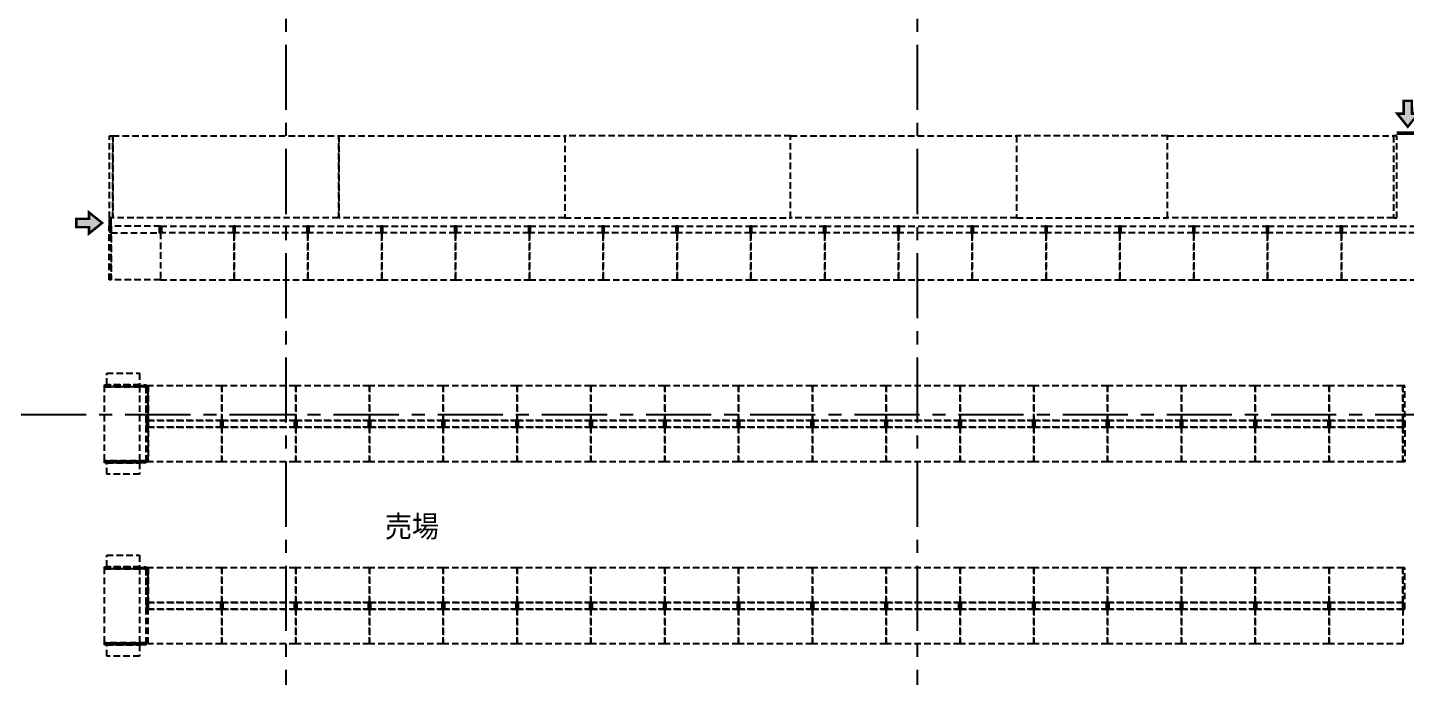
# Model space of a CAD drawing. Extents: x -119186 to 98821, y 1814 to 147180.
# Drawn here: x 37861 to 54649, y 33507 to 41404 of the extents above; entities that cross this region are included whole.
import ezdxf
from ezdxf.enums import TextEntityAlignment as Align

# ---------------------------------------------------------------- set-up
doc = ezdxf.new("R2010")
doc.units = 0
doc.header["$LTSCALE"] = 12.7
doc.header["$MEASUREMENT"] = 0
doc.linetypes.add('CENTER', pattern=[2, 1.25, -0.25, 0.25, -0.25])
doc.linetypes.add('HIDDEN2', pattern=[0.1875, 0.125, -0.0625])
for name, color, linetype in [('80_SHELL_TEXT', 7, 'CONTINUOUS'), ('A_内装凡例', 7, 'CONTINUOUS'), ('A_建築（什器）', 8, 'CONTINUOUS'), ('A_通り芯', 8, 'CENTER')]:
    doc.layers.add(name, color=color, linetype=linetype)
doc.styles.get("Standard").update_dxf_attribs({"font": 'txt', "bigfont": 'BIGFONT.SHX'})

msp = doc.modelspace()

# ---------------------------------------------------------------- hatches: boundary and pattern name
at = {"layer": 'A_内装凡例', "true_color": 0xffbf00}
h = msp.add_hatch(color=40, dxfattribs=at)
h.dxf.hatch_style = 1
h.paths.add_polyline_path([(54818.01, 40354.73), (54741.2, 40354.73), (54739.96, 40509.75), (54689.67, 40509.75), (54689.67, 40194.49)])
h.paths.add_polyline_path([(54689.67, 40509.75), (54639.39, 40509.75), (54639.39, 40354.73), (54561.34, 40354.73), (54689.67, 40194.49)])
h = msp.add_hatch(color=40, dxfattribs=at)
h.dxf.hatch_style = 1
h.paths.add_polyline_path([(38610.47, 38894), (38610.47, 38970.81), (38455.45, 38972.05), (38455.45, 39022.34), (38770.71, 39022.34)])
h.paths.add_polyline_path([(38455.45, 39022.34), (38455.45, 39072.62), (38610.47, 39072.62), (38610.47, 39150.67), (38770.71, 39022.34)])

# ---------------------------------------------------------------- linework, layer by layer
at = {"layer": 'A_内装凡例', "color": 40, "true_color": 0xffbf00, "const_width": 29.26}
for points in [[(54639.39, 40509.75), (54739.96, 40509.75), (54741.2, 40354.73), (54818.01, 40354.73), (54689.67, 40194.49), (54561.34, 40354.73), (54639.39, 40354.73)], [(38455.45, 39072.62), (38455.45, 38972.05), (38610.47, 38970.81), (38610.47, 38894), (38770.71, 39022.34), (38610.47, 39150.67), (38610.47, 39072.62)]]:
    msp.add_lwpolyline(points, close=True, dxfattribs=at)
at = {"layer": 'A_内装凡例', "color": 40, "true_color": 0xffbf00, "const_width": 45.71}
for points in [[(54807.91, 40116.03), (54552.27, 40116.03)], [(38869.36, 38982.93), (38869.36, 39078.57)]]:
    msp.add_lwpolyline(points, dxfattribs=at)
at = {"layer": 'A_建築（什器）', "color": 8, "linetype": 'HIDDEN2', "ltscale": 50}
for points in [[(38860.08, 40082.74), (38900.08, 40082.74), (38900.08, 39082.74), (38860.08, 39082.74)], [(38900.08, 40082.74), (41655.08, 40082.74), (41655.08, 39082.74), (38900.08, 39082.74)], [(41655.08, 40082.74), (44410.08, 40082.74), (44410.08, 39082.74), (41655.08, 39082.74)], [(44410.08, 39082.74), (47165.08, 39082.74), (47165.08, 40082.74), (44410.08, 40082.74)], [(47165.08, 40082.74), (49920.08, 40082.74), (49920.08, 39082.74), (47165.08, 39082.74)], [(49920.08, 39082.74), (51760.08, 39082.74), (51760.08, 40082.74), (49920.08, 40082.74)], [(51760.08, 40082.74), (54515.08, 40082.74), (54515.08, 39082.74), (51760.08, 39082.74)], [(54515.08, 39082.74), (54555.08, 39082.74), (54555.08, 40082.74), (54515.08, 40082.74)], [(38880.08, 38328.74), (38855.08, 38328.74), (38855.08, 38982.74), (38880.08, 38982.74)], [(38880.08, 38902.74), (38867.08, 38902.74), (38867.08, 38982.74), (38880.08, 38982.74)], [(39480.08, 38982.74), (38880.08, 38982.74), (38880.08, 38902.74), (39480.08, 38902.74)], [(39467.08, 38902.74), (39480.08, 38902.74), (39480.08, 38982.74), (39467.08, 38982.74)], [(39493.08, 38902.74), (39480.08, 38902.74), (39480.08, 38982.74), (39493.08, 38982.74)], [(39480.08, 38982.74), (40380.08, 38982.74), (40380.08, 38902.74), (39480.08, 38902.74)], [(40367.08, 38902.74), (40380.08, 38902.74), (40380.08, 38982.74), (40367.08, 38982.74)], [(40380.08, 38902.74), (40393.08, 38902.74), (40393.08, 38982.74), (40380.08, 38982.74)], [(40380.08, 38982.74), (41280.08, 38982.74), (41280.08, 38902.74), (40380.08, 38902.74)], [(41267.08, 38902.74), (41280.08, 38902.74), (41280.08, 38982.74), (41267.08, 38982.74)], [(41280.08, 38902.74), (41293.08, 38902.74), (41293.08, 38982.74), (41280.08, 38982.74)], [(41280.08, 38982.74), (42180.08, 38982.74), (42180.08, 38902.74), (41280.08, 38902.74)], [(42167.08, 38902.74), (42180.08, 38902.74), (42180.08, 38982.74), (42167.08, 38982.74)], [(42180.08, 38902.74), (42193.08, 38902.74), (42193.08, 38982.74), (42180.08, 38982.74)], [(42180.08, 38982.74), (43080.08, 38982.74), (43080.08, 38902.74), (42180.08, 38902.74)], [(43067.08, 38902.74), (43080.08, 38902.74), (43080.08, 38982.74), (43067.08, 38982.74)], [(43080.08, 38902.74), (43093.08, 38902.74), (43093.08, 38982.74), (43080.08, 38982.74)], [(43080.08, 38982.74), (43980.08, 38982.74), (43980.08, 38902.74), (43080.08, 38902.74)], [(43967.08, 38902.74), (43980.08, 38902.74), (43980.08, 38982.74), (43967.08, 38982.74)], [(43980.08, 38902.74), (43993.08, 38902.74), (43993.08, 38982.74), (43980.08, 38982.74)], [(43980.08, 38982.74), (44880.08, 38982.74), (44880.08, 38902.74), (43980.08, 38902.74)], [(44867.08, 38902.74), (44880.08, 38902.74), (44880.08, 38982.74), (44867.08, 38982.74)], [(44880.08, 38902.74), (44893.08, 38902.74), (44893.08, 38982.74), (44880.08, 38982.74)], [(44880.08, 38982.74), (45780.08, 38982.74), (45780.08, 38902.74), (44880.08, 38902.74)], [(45767.08, 38902.74), (45780.08, 38902.74), (45780.08, 38982.74), (45767.08, 38982.74)], [(45780.08, 38902.74), (45793.08, 38902.74), (45793.08, 38982.74), (45780.08, 38982.74)], [(45780.08, 38982.74), (46680.08, 38982.74), (46680.08, 38902.74), (45780.08, 38902.74)], [(46667.08, 38902.74), (46680.08, 38902.74), (46680.08, 38982.74), (46667.08, 38982.74)], [(46680.08, 38902.74), (46693.08, 38902.74), (46693.08, 38982.74), (46680.08, 38982.74)], [(46680.08, 38982.74), (47580.08, 38982.74), (47580.08, 38902.74), (46680.08, 38902.74)], [(47567.08, 38902.74), (47580.08, 38902.74), (47580.08, 38982.74), (47567.08, 38982.74)], [(47580.08, 38902.74), (47593.08, 38902.74), (47593.08, 38982.74), (47580.08, 38982.74)], [(47580.08, 38982.74), (48480.08, 38982.74), (48480.08, 38902.74), (47580.08, 38902.74)], [(48467.08, 38902.74), (48480.08, 38902.74), (48480.08, 38982.74), (48467.08, 38982.74)], [(48480.08, 38902.74), (48493.08, 38902.74), (48493.08, 38982.74), (48480.08, 38982.74)], [(48480.08, 38982.74), (49380.08, 38982.74), (49380.08, 38902.74), (48480.08, 38902.74)], [(49367.08, 38902.74), (49380.08, 38902.74), (49380.08, 38982.74), (49367.08, 38982.74)], [(49380.08, 38902.74), (49393.08, 38902.74), (49393.08, 38982.74), (49380.08, 38982.74)], [(49380.08, 38982.74), (50280.08, 38982.74), (50280.08, 38902.74), (49380.08, 38902.74)], [(50267.08, 38902.74), (50280.08, 38902.74), (50280.08, 38982.74), (50267.08, 38982.74)], [(50280.08, 38902.74), (50293.08, 38902.74), (50293.08, 38982.74), (50280.08, 38982.74)], [(50280.08, 38982.74), (51180.08, 38982.74), (51180.08, 38902.74), (50280.08, 38902.74)], [(51167.08, 38902.74), (51180.08, 38902.74), (51180.08, 38982.74), (51167.08, 38982.74)], [(51180.08, 38902.74), (51193.08, 38902.74), (51193.08, 38982.74), (51180.08, 38982.74)], [(51180.08, 38982.74), (52080.08, 38982.74), (52080.08, 38902.74), (51180.08, 38902.74)], [(52067.08, 38902.74), (52080.08, 38902.74), (52080.08, 38982.74), (52067.08, 38982.74)], [(52080.08, 38902.74), (52093.08, 38902.74), (52093.08, 38982.74), (52080.08, 38982.74)], [(52080.08, 38982.74), (52980.08, 38982.74), (52980.08, 38902.74), (52080.08, 38902.74)], [(52967.08, 38902.74), (52980.08, 38902.74), (52980.08, 38982.74), (52967.08, 38982.74)], [(52980.08, 38902.74), (52993.08, 38902.74), (52993.08, 38982.74), (52980.08, 38982.74)], [(52980.08, 38982.74), (53880.08, 38982.74), (53880.08, 38902.74), (52980.08, 38902.74)], [(53867.08, 38902.74), (53880.08, 38902.74), (53880.08, 38982.74), (53867.08, 38982.74)], [(53880.08, 38902.74), (53893.08, 38902.74), (53893.08, 38982.74), (53880.08, 38982.74)], [(53880.08, 38982.74), (54780.08, 38982.74), (54780.08, 38902.74), (53880.08, 38902.74)], [(39480.08, 38328.74), (38880.08, 38328.74), (38880.08, 38902.74), (39480.08, 38902.74)], [(39480.08, 38328.74), (40380.08, 38328.74), (40380.08, 38902.74), (39480.08, 38902.74)], [(40380.08, 38328.74), (41280.08, 38328.74), (41280.08, 38902.74), (40380.08, 38902.74)], [(41280.08, 38328.74), (42180.08, 38328.74), (42180.08, 38902.74), (41280.08, 38902.74)], [(42180.08, 38328.74), (43080.08, 38328.74), (43080.08, 38902.74), (42180.08, 38902.74)], [(43080.08, 38328.74), (43980.08, 38328.74), (43980.08, 38902.74), (43080.08, 38902.74)], [(43980.08, 38328.74), (44880.08, 38328.74), (44880.08, 38902.74), (43980.08, 38902.74)], [(44880.08, 38328.74), (45780.08, 38328.74), (45780.08, 38902.74), (44880.08, 38902.74)], [(45780.08, 38328.74), (46680.08, 38328.74), (46680.08, 38902.74), (45780.08, 38902.74)], [(46680.08, 38328.74), (47580.08, 38328.74), (47580.08, 38902.74), (46680.08, 38902.74)], [(47580.08, 38328.74), (48480.08, 38328.74), (48480.08, 38902.74), (47580.08, 38902.74)], [(48480.08, 38328.74), (49380.08, 38328.74), (49380.08, 38902.74), (48480.08, 38902.74)], [(49380.08, 38328.74), (50280.08, 38328.74), (50280.08, 38902.74), (49380.08, 38902.74)], [(50280.08, 38328.74), (51180.08, 38328.74), (51180.08, 38902.74), (50280.08, 38902.74)], [(51180.08, 38328.74), (52080.08, 38328.74), (52080.08, 38902.74), (51180.08, 38902.74)], [(52080.08, 38328.74), (52980.08, 38328.74), (52980.08, 38902.74), (52080.08, 38902.74)], [(52980.08, 38328.74), (53880.08, 38328.74), (53880.08, 38902.74), (52980.08, 38902.74)], [(53880.08, 38328.74), (54780.08, 38328.74), (54780.08, 38902.74), (53880.08, 38902.74)], [(38826.61, 37189.31), (39226.61, 37189.31), (39226.61, 37049.31), (38826.61, 37049.31)], [(38801.08, 37049.31), (39305.08, 37049.31), (39305.08, 37024.31), (38801.08, 37024.31)], [(38801.08, 37024.31), (39305.08, 37024.31), (39305.08, 36124.31), (38801.08, 36124.31)], [(39305.08, 37036.81), (39225.08, 37036.81), (39225.08, 36111.31), (39305.08, 36111.31)], [(39330.08, 37038.31), (39305.08, 37038.31), (39305.08, 36534.31), (39330.08, 36534.31)], [(40230.08, 37038.31), (39330.08, 37038.31), (39330.08, 36614.31), (40230.08, 36614.31)], [(41130.08, 37038.31), (40230.08, 37038.31), (40230.08, 36614.31), (41130.08, 36614.31)], [(42030.08, 37038.31), (41130.08, 37038.31), (41130.08, 36614.31), (42030.08, 36614.31)], [(42930.08, 37038.31), (42030.08, 37038.31), (42030.08, 36614.31), (42930.08, 36614.31)], [(43830.08, 37038.31), (42930.08, 37038.31), (42930.08, 36614.31), (43830.08, 36614.31)], [(44730.08, 37038.31), (43830.08, 37038.31), (43830.08, 36614.31), (44730.08, 36614.31)], [(45630.08, 37038.31), (44730.08, 37038.31), (44730.08, 36614.31), (45630.08, 36614.31)], [(46530.08, 37038.31), (45630.08, 37038.31), (45630.08, 36614.31), (46530.08, 36614.31)], [(47430.08, 37038.31), (46530.08, 37038.31), (46530.08, 36614.31), (47430.08, 36614.31)], [(48330.08, 37038.31), (47430.08, 37038.31), (47430.08, 36614.31), (48330.08, 36614.31)], [(49230.08, 37038.31), (48330.08, 37038.31), (48330.08, 36614.31), (49230.08, 36614.31)], [(50130.08, 37038.31), (49230.08, 37038.31), (49230.08, 36614.31), (50130.08, 36614.31)], [(51030.08, 37038.31), (50130.08, 37038.31), (50130.08, 36614.31), (51030.08, 36614.31)], [(51930.08, 37038.31), (51030.08, 37038.31), (51030.08, 36614.31), (51930.08, 36614.31)], [(52830.08, 37038.31), (51930.08, 37038.31), (51930.08, 36614.31), (52830.08, 36614.31)], [(53730.08, 37038.31), (52830.08, 37038.31), (52830.08, 36614.31), (53730.08, 36614.31)], [(54630.08, 37038.31), (53730.08, 37038.31), (53730.08, 36614.31), (54630.08, 36614.31)], [(54655.08, 37038.31), (54630.08, 37038.31), (54630.08, 36534.31), (54655.08, 36534.31)], [(39330.08, 36110.31), (39305.08, 36110.31), (39305.08, 36614.31), (39330.08, 36614.31)], [(39330.08, 36534.31), (39317.08, 36534.31), (39317.08, 36614.31), (39330.08, 36614.31)], [(39330.08, 36614.31), (39317.08, 36614.31), (39317.08, 36534.31), (39330.08, 36534.31)], [(40230.08, 36614.31), (39330.08, 36614.31), (39330.08, 36534.31), (40230.08, 36534.31)], [(40230.08, 36534.31), (39330.08, 36534.31), (39330.08, 36614.31), (40230.08, 36614.31)], [(40230.08, 36534.31), (40217.08, 36534.31), (40217.08, 36614.31), (40230.08, 36614.31)], [(40230.08, 36614.31), (40217.08, 36614.31), (40217.08, 36534.31), (40230.08, 36534.31)], [(40230.08, 36534.31), (40243.08, 36534.31), (40243.08, 36614.31), (40230.08, 36614.31)], [(40230.08, 36614.31), (40243.08, 36614.31), (40243.08, 36534.31), (40230.08, 36534.31)], [(41130.08, 36614.31), (40230.08, 36614.31), (40230.08, 36534.31), (41130.08, 36534.31)], [(41130.08, 36534.31), (40230.08, 36534.31), (40230.08, 36614.31), (41130.08, 36614.31)], [(41130.08, 36534.31), (41117.08, 36534.31), (41117.08, 36614.31), (41130.08, 36614.31)], [(41130.08, 36614.31), (41117.08, 36614.31), (41117.08, 36534.31), (41130.08, 36534.31)], [(42030.08, 36614.31), (41130.08, 36614.31), (41130.08, 36534.31), (42030.08, 36534.31)], [(41143.08, 36534.31), (41130.08, 36534.31), (41130.08, 36614.31), (41143.08, 36614.31)], [(42030.08, 36534.31), (41130.08, 36534.31), (41130.08, 36614.31), (42030.08, 36614.31)], [(41143.08, 36614.31), (41130.08, 36614.31), (41130.08, 36534.31), (41143.08, 36534.31)], [(42030.08, 36534.31), (42017.08, 36534.31), (42017.08, 36614.31), (42030.08, 36614.31)], [(42030.08, 36614.31), (42017.08, 36614.31), (42017.08, 36534.31), (42030.08, 36534.31)], [(42930.08, 36614.31), (42030.08, 36614.31), (42030.08, 36534.31), (42930.08, 36534.31)], [(42043.08, 36534.31), (42030.08, 36534.31), (42030.08, 36614.31), (42043.08, 36614.31)], [(42930.08, 36534.31), (42030.08, 36534.31), (42030.08, 36614.31), (42930.08, 36614.31)], [(42043.08, 36614.31), (42030.08, 36614.31), (42030.08, 36534.31), (42043.08, 36534.31)], [(42930.08, 36534.31), (42917.08, 36534.31), (42917.08, 36614.31), (42930.08, 36614.31)], [(42930.08, 36614.31), (42917.08, 36614.31), (42917.08, 36534.31), (42930.08, 36534.31)], [(42943.08, 36534.31), (42930.08, 36534.31), (42930.08, 36614.31), (42943.08, 36614.31)], [(42943.08, 36614.31), (42930.08, 36614.31), (42930.08, 36534.31), (42943.08, 36534.31)], [(43830.08, 36614.31), (42930.08, 36614.31), (42930.08, 36534.31), (43830.08, 36534.31)], [(43830.08, 36534.31), (42930.08, 36534.31), (42930.08, 36614.31), (43830.08, 36614.31)], [(43830.08, 36534.31), (43817.08, 36534.31), (43817.08, 36614.31), (43830.08, 36614.31)], [(43830.08, 36614.31), (43817.08, 36614.31), (43817.08, 36534.31), (43830.08, 36534.31)], [(44730.08, 36614.31), (43830.08, 36614.31), (43830.08, 36534.31), (44730.08, 36534.31)], [(43843.08, 36534.31), (43830.08, 36534.31), (43830.08, 36614.31), (43843.08, 36614.31)], [(44730.08, 36534.31), (43830.08, 36534.31), (43830.08, 36614.31), (44730.08, 36614.31)], [(43843.08, 36614.31), (43830.08, 36614.31), (43830.08, 36534.31), (43843.08, 36534.31)], [(44730.08, 36534.31), (44717.08, 36534.31), (44717.08, 36614.31), (44730.08, 36614.31)], [(44730.08, 36614.31), (44717.08, 36614.31), (44717.08, 36534.31), (44730.08, 36534.31)], [(45630.08, 36614.31), (44730.08, 36614.31), (44730.08, 36534.31), (45630.08, 36534.31)], [(44743.08, 36534.31), (44730.08, 36534.31), (44730.08, 36614.31), (44743.08, 36614.31)], [(45630.08, 36534.31), (44730.08, 36534.31), (44730.08, 36614.31), (45630.08, 36614.31)], [(44743.08, 36614.31), (44730.08, 36614.31), (44730.08, 36534.31), (44743.08, 36534.31)], [(45630.08, 36534.31), (45617.08, 36534.31), (45617.08, 36614.31), (45630.08, 36614.31)], [(45630.08, 36614.31), (45617.08, 36614.31), (45617.08, 36534.31), (45630.08, 36534.31)], [(45643.08, 36534.31), (45630.08, 36534.31), (45630.08, 36614.31), (45643.08, 36614.31)], [(45643.08, 36614.31), (45630.08, 36614.31), (45630.08, 36534.31), (45643.08, 36534.31)], [(46530.08, 36614.31), (45630.08, 36614.31), (45630.08, 36534.31), (46530.08, 36534.31)], [(46530.08, 36534.31), (45630.08, 36534.31), (45630.08, 36614.31), (46530.08, 36614.31)], [(46530.08, 36534.31), (46517.08, 36534.31), (46517.08, 36614.31), (46530.08, 36614.31)], [(46530.08, 36614.31), (46517.08, 36614.31), (46517.08, 36534.31), (46530.08, 36534.31)], [(47430.08, 36614.31), (46530.08, 36614.31), (46530.08, 36534.31), (47430.08, 36534.31)], [(46543.08, 36534.31), (46530.08, 36534.31), (46530.08, 36614.31), (46543.08, 36614.31)], [(47430.08, 36534.31), (46530.08, 36534.31), (46530.08, 36614.31), (47430.08, 36614.31)], [(46543.08, 36614.31), (46530.08, 36614.31), (46530.08, 36534.31), (46543.08, 36534.31)], [(47430.08, 36534.31), (47417.08, 36534.31), (47417.08, 36614.31), (47430.08, 36614.31)], [(47430.08, 36614.31), (47417.08, 36614.31), (47417.08, 36534.31), (47430.08, 36534.31)], [(48330.08, 36614.31), (47430.08, 36614.31), (47430.08, 36534.31), (48330.08, 36534.31)], [(47443.08, 36534.31), (47430.08, 36534.31), (47430.08, 36614.31), (47443.08, 36614.31)], [(48330.08, 36534.31), (47430.08, 36534.31), (47430.08, 36614.31), (48330.08, 36614.31)], [(47443.08, 36614.31), (47430.08, 36614.31), (47430.08, 36534.31), (47443.08, 36534.31)], [(48330.08, 36534.31), (48317.08, 36534.31), (48317.08, 36614.31), (48330.08, 36614.31)], [(48330.08, 36614.31), (48317.08, 36614.31), (48317.08, 36534.31), (48330.08, 36534.31)], [(48343.08, 36534.31), (48330.08, 36534.31), (48330.08, 36614.31), (48343.08, 36614.31)], [(48343.08, 36614.31), (48330.08, 36614.31), (48330.08, 36534.31), (48343.08, 36534.31)], [(49230.08, 36614.31), (48330.08, 36614.31), (48330.08, 36534.31), (49230.08, 36534.31)], [(49230.08, 36534.31), (48330.08, 36534.31), (48330.08, 36614.31), (49230.08, 36614.31)], [(49230.08, 36534.31), (49217.08, 36534.31), (49217.08, 36614.31), (49230.08, 36614.31)], [(49230.08, 36614.31), (49217.08, 36614.31), (49217.08, 36534.31), (49230.08, 36534.31)], [(50130.08, 36614.31), (49230.08, 36614.31), (49230.08, 36534.31), (50130.08, 36534.31)], [(49243.08, 36534.31), (49230.08, 36534.31), (49230.08, 36614.31), (49243.08, 36614.31)], [(50130.08, 36534.31), (49230.08, 36534.31), (49230.08, 36614.31), (50130.08, 36614.31)], [(49243.08, 36614.31), (49230.08, 36614.31), (49230.08, 36534.31), (49243.08, 36534.31)], [(50130.08, 36534.31), (50117.08, 36534.31), (50117.08, 36614.31), (50130.08, 36614.31)], [(50130.08, 36614.31), (50117.08, 36614.31), (50117.08, 36534.31), (50130.08, 36534.31)], [(51030.08, 36614.31), (50130.08, 36614.31), (50130.08, 36534.31), (51030.08, 36534.31)], [(50143.08, 36534.31), (50130.08, 36534.31), (50130.08, 36614.31), (50143.08, 36614.31)], [(51030.08, 36534.31), (50130.08, 36534.31), (50130.08, 36614.31), (51030.08, 36614.31)], [(50143.08, 36614.31), (50130.08, 36614.31), (50130.08, 36534.31), (50143.08, 36534.31)], [(51030.08, 36534.31), (51017.08, 36534.31), (51017.08, 36614.31), (51030.08, 36614.31)], [(51030.08, 36614.31), (51017.08, 36614.31), (51017.08, 36534.31), (51030.08, 36534.31)], [(51043.08, 36534.31), (51030.08, 36534.31), (51030.08, 36614.31), (51043.08, 36614.31)], [(51043.08, 36614.31), (51030.08, 36614.31), (51030.08, 36534.31), (51043.08, 36534.31)], [(51930.08, 36614.31), (51030.08, 36614.31), (51030.08, 36534.31), (51930.08, 36534.31)], [(51930.08, 36534.31), (51030.08, 36534.31), (51030.08, 36614.31), (51930.08, 36614.31)], [(51930.08, 36534.31), (51917.08, 36534.31), (51917.08, 36614.31), (51930.08, 36614.31)], [(51930.08, 36614.31), (51917.08, 36614.31), (51917.08, 36534.31), (51930.08, 36534.31)], [(52830.08, 36614.31), (51930.08, 36614.31), (51930.08, 36534.31), (52830.08, 36534.31)], [(51943.08, 36534.31), (51930.08, 36534.31), (51930.08, 36614.31), (51943.08, 36614.31)], [(52830.08, 36534.31), (51930.08, 36534.31), (51930.08, 36614.31), (52830.08, 36614.31)], [(51943.08, 36614.31), (51930.08, 36614.31), (51930.08, 36534.31), (51943.08, 36534.31)], [(52830.08, 36534.31), (52817.08, 36534.31), (52817.08, 36614.31), (52830.08, 36614.31)], [(52830.08, 36614.31), (52817.08, 36614.31), (52817.08, 36534.31), (52830.08, 36534.31)], [(53730.08, 36614.31), (52830.08, 36614.31), (52830.08, 36534.31), (53730.08, 36534.31)], [(52843.08, 36534.31), (52830.08, 36534.31), (52830.08, 36614.31), (52843.08, 36614.31)], [(53730.08, 36534.31), (52830.08, 36534.31), (52830.08, 36614.31), (53730.08, 36614.31)], [(52843.08, 36614.31), (52830.08, 36614.31), (52830.08, 36534.31), (52843.08, 36534.31)], [(53730.08, 36534.31), (53717.08, 36534.31), (53717.08, 36614.31), (53730.08, 36614.31)], [(53730.08, 36614.31), (53717.08, 36614.31), (53717.08, 36534.31), (53730.08, 36534.31)], [(53743.08, 36534.31), (53730.08, 36534.31), (53730.08, 36614.31), (53743.08, 36614.31)], [(53743.08, 36614.31), (53730.08, 36614.31), (53730.08, 36534.31), (53743.08, 36534.31)], [(54630.08, 36614.31), (53730.08, 36614.31), (53730.08, 36534.31), (54630.08, 36534.31)], [(54630.08, 36534.31), (53730.08, 36534.31), (53730.08, 36614.31), (54630.08, 36614.31)], [(54643.08, 36534.31), (54630.08, 36534.31), (54630.08, 36614.31), (54643.08, 36614.31)], [(54643.08, 36614.31), (54630.08, 36614.31), (54630.08, 36534.31), (54643.08, 36534.31)], [(54655.08, 36110.31), (54630.08, 36110.31), (54630.08, 36614.31), (54655.08, 36614.31)], [(40230.08, 36110.31), (39330.08, 36110.31), (39330.08, 36534.31), (40230.08, 36534.31)], [(41130.08, 36110.31), (40230.08, 36110.31), (40230.08, 36534.31), (41130.08, 36534.31)], [(42030.08, 36110.31), (41130.08, 36110.31), (41130.08, 36534.31), (42030.08, 36534.31)], [(42930.08, 36110.31), (42030.08, 36110.31), (42030.08, 36534.31), (42930.08, 36534.31)], [(43830.08, 36110.31), (42930.08, 36110.31), (42930.08, 36534.31), (43830.08, 36534.31)], [(44730.08, 36110.31), (43830.08, 36110.31), (43830.08, 36534.31), (44730.08, 36534.31)], [(45630.08, 36110.31), (44730.08, 36110.31), (44730.08, 36534.31), (45630.08, 36534.31)], [(46530.08, 36110.31), (45630.08, 36110.31), (45630.08, 36534.31), (46530.08, 36534.31)], [(47430.08, 36110.31), (46530.08, 36110.31), (46530.08, 36534.31), (47430.08, 36534.31)], [(48330.08, 36110.31), (47430.08, 36110.31), (47430.08, 36534.31), (48330.08, 36534.31)], [(49230.08, 36110.31), (48330.08, 36110.31), (48330.08, 36534.31), (49230.08, 36534.31)], [(50130.08, 36110.31), (49230.08, 36110.31), (49230.08, 36534.31), (50130.08, 36534.31)], [(51030.08, 36110.31), (50130.08, 36110.31), (50130.08, 36534.31), (51030.08, 36534.31)], [(51930.08, 36110.31), (51030.08, 36110.31), (51030.08, 36534.31), (51930.08, 36534.31)], [(52830.08, 36110.31), (51930.08, 36110.31), (51930.08, 36534.31), (52830.08, 36534.31)], [(53730.08, 36110.31), (52830.08, 36110.31), (52830.08, 36534.31), (53730.08, 36534.31)], [(54630.08, 36110.31), (53730.08, 36110.31), (53730.08, 36534.31), (54630.08, 36534.31)], [(39305.08, 36099.31), (38801.08, 36099.31), (38801.08, 36124.31), (39305.08, 36124.31)], [(38826.61, 36099.31), (39226.61, 36099.31), (39226.61, 35959.31), (38826.61, 35959.31)], [(38826.61, 34970.97), (39226.61, 34970.97), (39226.61, 34830.97), (38826.61, 34830.97)], [(38801.08, 34830.97), (39305.08, 34830.97), (39305.08, 34805.97), (38801.08, 34805.97)], [(38801.08, 34805.97), (39305.08, 34805.97), (39305.08, 33905.97), (38801.08, 33905.97)], [(39305.08, 34818.47), (39225.08, 34818.47), (39225.08, 33892.97), (39305.08, 33892.97)], [(39330.08, 34819.97), (39305.08, 34819.97), (39305.08, 34315.97), (39330.08, 34315.97)], [(40230.08, 34819.97), (39330.08, 34819.97), (39330.08, 34395.97), (40230.08, 34395.97)], [(41130.08, 34819.97), (40230.08, 34819.97), (40230.08, 34395.97), (41130.08, 34395.97)], [(42030.08, 34819.97), (41130.08, 34819.97), (41130.08, 34395.97), (42030.08, 34395.97)], [(42930.08, 34819.97), (42030.08, 34819.97), (42030.08, 34395.97), (42930.08, 34395.97)], [(43830.08, 34819.97), (42930.08, 34819.97), (42930.08, 34395.97), (43830.08, 34395.97)], [(44730.08, 34819.97), (43830.08, 34819.97), (43830.08, 34395.97), (44730.08, 34395.97)], [(45630.08, 34819.97), (44730.08, 34819.97), (44730.08, 34395.97), (45630.08, 34395.97)], [(46530.08, 34819.97), (45630.08, 34819.97), (45630.08, 34395.97), (46530.08, 34395.97)], [(47430.08, 34819.97), (46530.08, 34819.97), (46530.08, 34395.97), (47430.08, 34395.97)], [(48330.08, 34819.97), (47430.08, 34819.97), (47430.08, 34395.97), (48330.08, 34395.97)], [(49230.08, 34819.97), (48330.08, 34819.97), (48330.08, 34395.97), (49230.08, 34395.97)], [(50130.08, 34819.97), (49230.08, 34819.97), (49230.08, 34395.97), (50130.08, 34395.97)], [(51030.08, 34819.97), (50130.08, 34819.97), (50130.08, 34395.97), (51030.08, 34395.97)], [(51930.08, 34819.97), (51030.08, 34819.97), (51030.08, 34395.97), (51930.08, 34395.97)], [(52830.08, 34819.97), (51930.08, 34819.97), (51930.08, 34395.97), (52830.08, 34395.97)], [(53730.08, 34819.97), (52830.08, 34819.97), (52830.08, 34395.97), (53730.08, 34395.97)], [(54630.08, 34819.97), (53730.08, 34819.97), (53730.08, 34395.97), (54630.08, 34395.97)], [(54655.08, 34819.97), (54630.08, 34819.97), (54630.08, 34315.97), (54655.08, 34315.97)], [(39330.08, 34315.97), (39317.08, 34315.97), (39317.08, 34395.97), (39330.08, 34395.97)], [(39330.08, 34395.97), (39317.08, 34395.97), (39317.08, 34315.97), (39330.08, 34315.97)], [(40230.08, 34395.97), (39330.08, 34395.97), (39330.08, 34315.97), (40230.08, 34315.97)], [(40230.08, 34315.97), (39330.08, 34315.97), (39330.08, 34395.97), (40230.08, 34395.97)], [(40230.08, 33891.97), (39330.08, 33891.97), (39330.08, 34315.97), (40230.08, 34315.97)], [(40230.08, 34315.97), (40217.08, 34315.97), (40217.08, 34395.97), (40230.08, 34395.97)], [(40230.08, 34395.97), (40217.08, 34395.97), (40217.08, 34315.97), (40230.08, 34315.97)], [(40230.08, 34315.97), (40243.08, 34315.97), (40243.08, 34395.97), (40230.08, 34395.97)], [(40230.08, 34395.97), (40243.08, 34395.97), (40243.08, 34315.97), (40230.08, 34315.97)], [(41130.08, 34395.97), (40230.08, 34395.97), (40230.08, 34315.97), (41130.08, 34315.97)], [(41130.08, 34315.97), (40230.08, 34315.97), (40230.08, 34395.97), (41130.08, 34395.97)], [(41130.08, 33891.97), (40230.08, 33891.97), (40230.08, 34315.97), (41130.08, 34315.97)], [(41130.08, 34315.97), (41117.08, 34315.97), (41117.08, 34395.97), (41130.08, 34395.97)], [(41130.08, 34395.97), (41117.08, 34395.97), (41117.08, 34315.97), (41130.08, 34315.97)], [(42030.08, 34395.97), (41130.08, 34395.97), (41130.08, 34315.97), (42030.08, 34315.97)], [(41143.08, 34315.97), (41130.08, 34315.97), (41130.08, 34395.97), (41143.08, 34395.97)], [(42030.08, 34315.97), (41130.08, 34315.97), (41130.08, 34395.97), (42030.08, 34395.97)], [(41143.08, 34395.97), (41130.08, 34395.97), (41130.08, 34315.97), (41143.08, 34315.97)], [(42030.08, 33891.97), (41130.08, 33891.97), (41130.08, 34315.97), (42030.08, 34315.97)], [(42030.08, 34315.97), (42017.08, 34315.97), (42017.08, 34395.97), (42030.08, 34395.97)], [(42030.08, 34395.97), (42017.08, 34395.97), (42017.08, 34315.97), (42030.08, 34315.97)], [(42930.08, 34395.97), (42030.08, 34395.97), (42030.08, 34315.97), (42930.08, 34315.97)], [(42043.08, 34315.97), (42030.08, 34315.97), (42030.08, 34395.97), (42043.08, 34395.97)], [(42930.08, 34315.97), (42030.08, 34315.97), (42030.08, 34395.97), (42930.08, 34395.97)], [(42043.08, 34395.97), (42030.08, 34395.97), (42030.08, 34315.97), (42043.08, 34315.97)], [(42930.08, 33891.97), (42030.08, 33891.97), (42030.08, 34315.97), (42930.08, 34315.97)], [(42930.08, 34315.97), (42917.08, 34315.97), (42917.08, 34395.97), (42930.08, 34395.97)], [(42930.08, 34395.97), (42917.08, 34395.97), (42917.08, 34315.97), (42930.08, 34315.97)], [(42943.08, 34315.97), (42930.08, 34315.97), (42930.08, 34395.97), (42943.08, 34395.97)], [(42943.08, 34395.97), (42930.08, 34395.97), (42930.08, 34315.97), (42943.08, 34315.97)], [(43830.08, 34395.97), (42930.08, 34395.97), (42930.08, 34315.97), (43830.08, 34315.97)], [(43830.08, 34315.97), (42930.08, 34315.97), (42930.08, 34395.97), (43830.08, 34395.97)], [(43830.08, 33891.97), (42930.08, 33891.97), (42930.08, 34315.97), (43830.08, 34315.97)], [(43830.08, 34315.97), (43817.08, 34315.97), (43817.08, 34395.97), (43830.08, 34395.97)], [(43830.08, 34395.97), (43817.08, 34395.97), (43817.08, 34315.97), (43830.08, 34315.97)], [(44730.08, 34395.97), (43830.08, 34395.97), (43830.08, 34315.97), (44730.08, 34315.97)], [(43843.08, 34315.97), (43830.08, 34315.97), (43830.08, 34395.97), (43843.08, 34395.97)], [(44730.08, 34315.97), (43830.08, 34315.97), (43830.08, 34395.97), (44730.08, 34395.97)], [(43843.08, 34395.97), (43830.08, 34395.97), (43830.08, 34315.97), (43843.08, 34315.97)], [(44730.08, 33891.97), (43830.08, 33891.97), (43830.08, 34315.97), (44730.08, 34315.97)], [(44730.08, 34315.97), (44717.08, 34315.97), (44717.08, 34395.97), (44730.08, 34395.97)], [(44730.08, 34395.97), (44717.08, 34395.97), (44717.08, 34315.97), (44730.08, 34315.97)], [(45630.08, 34395.97), (44730.08, 34395.97), (44730.08, 34315.97), (45630.08, 34315.97)], [(44743.08, 34315.97), (44730.08, 34315.97), (44730.08, 34395.97), (44743.08, 34395.97)], [(45630.08, 34315.97), (44730.08, 34315.97), (44730.08, 34395.97), (45630.08, 34395.97)], [(44743.08, 34395.97), (44730.08, 34395.97), (44730.08, 34315.97), (44743.08, 34315.97)], [(45630.08, 33891.97), (44730.08, 33891.97), (44730.08, 34315.97), (45630.08, 34315.97)], [(45630.08, 34315.97), (45617.08, 34315.97), (45617.08, 34395.97), (45630.08, 34395.97)], [(45630.08, 34395.97), (45617.08, 34395.97), (45617.08, 34315.97), (45630.08, 34315.97)], [(45643.08, 34315.97), (45630.08, 34315.97), (45630.08, 34395.97), (45643.08, 34395.97)], [(45643.08, 34395.97), (45630.08, 34395.97), (45630.08, 34315.97), (45643.08, 34315.97)], [(46530.08, 34395.97), (45630.08, 34395.97), (45630.08, 34315.97), (46530.08, 34315.97)], [(46530.08, 34315.97), (45630.08, 34315.97), (45630.08, 34395.97), (46530.08, 34395.97)], [(46530.08, 33891.97), (45630.08, 33891.97), (45630.08, 34315.97), (46530.08, 34315.97)], [(46530.08, 34315.97), (46517.08, 34315.97), (46517.08, 34395.97), (46530.08, 34395.97)], [(46530.08, 34395.97), (46517.08, 34395.97), (46517.08, 34315.97), (46530.08, 34315.97)], [(47430.08, 34395.97), (46530.08, 34395.97), (46530.08, 34315.97), (47430.08, 34315.97)], [(46543.08, 34315.97), (46530.08, 34315.97), (46530.08, 34395.97), (46543.08, 34395.97)], [(47430.08, 34315.97), (46530.08, 34315.97), (46530.08, 34395.97), (47430.08, 34395.97)], [(46543.08, 34395.97), (46530.08, 34395.97), (46530.08, 34315.97), (46543.08, 34315.97)], [(47430.08, 33891.97), (46530.08, 33891.97), (46530.08, 34315.97), (47430.08, 34315.97)], [(47430.08, 34315.97), (47417.08, 34315.97), (47417.08, 34395.97), (47430.08, 34395.97)], [(47430.08, 34395.97), (47417.08, 34395.97), (47417.08, 34315.97), (47430.08, 34315.97)], [(48330.08, 34395.97), (47430.08, 34395.97), (47430.08, 34315.97), (48330.08, 34315.97)], [(47443.08, 34315.97), (47430.08, 34315.97), (47430.08, 34395.97), (47443.08, 34395.97)], [(48330.08, 34315.97), (47430.08, 34315.97), (47430.08, 34395.97), (48330.08, 34395.97)], [(47443.08, 34395.97), (47430.08, 34395.97), (47430.08, 34315.97), (47443.08, 34315.97)], [(48330.08, 33891.97), (47430.08, 33891.97), (47430.08, 34315.97), (48330.08, 34315.97)], [(48330.08, 34315.97), (48317.08, 34315.97), (48317.08, 34395.97), (48330.08, 34395.97)], [(48330.08, 34395.97), (48317.08, 34395.97), (48317.08, 34315.97), (48330.08, 34315.97)], [(48343.08, 34315.97), (48330.08, 34315.97), (48330.08, 34395.97), (48343.08, 34395.97)], [(48343.08, 34395.97), (48330.08, 34395.97), (48330.08, 34315.97), (48343.08, 34315.97)], [(49230.08, 34395.97), (48330.08, 34395.97), (48330.08, 34315.97), (49230.08, 34315.97)], [(49230.08, 34315.97), (48330.08, 34315.97), (48330.08, 34395.97), (49230.08, 34395.97)], [(49230.08, 33891.97), (48330.08, 33891.97), (48330.08, 34315.97), (49230.08, 34315.97)], [(49230.08, 34315.97), (49217.08, 34315.97), (49217.08, 34395.97), (49230.08, 34395.97)], [(49230.08, 34395.97), (49217.08, 34395.97), (49217.08, 34315.97), (49230.08, 34315.97)], [(50130.08, 34395.97), (49230.08, 34395.97), (49230.08, 34315.97), (50130.08, 34315.97)], [(49243.08, 34315.97), (49230.08, 34315.97), (49230.08, 34395.97), (49243.08, 34395.97)], [(50130.08, 34315.97), (49230.08, 34315.97), (49230.08, 34395.97), (50130.08, 34395.97)], [(49243.08, 34395.97), (49230.08, 34395.97), (49230.08, 34315.97), (49243.08, 34315.97)], [(50130.08, 33891.97), (49230.08, 33891.97), (49230.08, 34315.97), (50130.08, 34315.97)], [(50130.08, 34315.97), (50117.08, 34315.97), (50117.08, 34395.97), (50130.08, 34395.97)], [(50130.08, 34395.97), (50117.08, 34395.97), (50117.08, 34315.97), (50130.08, 34315.97)], [(51030.08, 34395.97), (50130.08, 34395.97), (50130.08, 34315.97), (51030.08, 34315.97)], [(50143.08, 34315.97), (50130.08, 34315.97), (50130.08, 34395.97), (50143.08, 34395.97)], [(51030.08, 34315.97), (50130.08, 34315.97), (50130.08, 34395.97), (51030.08, 34395.97)], [(50143.08, 34395.97), (50130.08, 34395.97), (50130.08, 34315.97), (50143.08, 34315.97)], [(51030.08, 33891.97), (50130.08, 33891.97), (50130.08, 34315.97), (51030.08, 34315.97)], [(51030.08, 34315.97), (51017.08, 34315.97), (51017.08, 34395.97), (51030.08, 34395.97)], [(51030.08, 34395.97), (51017.08, 34395.97), (51017.08, 34315.97), (51030.08, 34315.97)], [(51043.08, 34315.97), (51030.08, 34315.97), (51030.08, 34395.97), (51043.08, 34395.97)], [(51043.08, 34395.97), (51030.08, 34395.97), (51030.08, 34315.97), (51043.08, 34315.97)], [(51930.08, 34395.97), (51030.08, 34395.97), (51030.08, 34315.97), (51930.08, 34315.97)], [(51930.08, 34315.97), (51030.08, 34315.97), (51030.08, 34395.97), (51930.08, 34395.97)], [(51930.08, 33891.97), (51030.08, 33891.97), (51030.08, 34315.97), (51930.08, 34315.97)], [(51930.08, 34315.97), (51917.08, 34315.97), (51917.08, 34395.97), (51930.08, 34395.97)], [(51930.08, 34395.97), (51917.08, 34395.97), (51917.08, 34315.97), (51930.08, 34315.97)], [(52830.08, 34395.97), (51930.08, 34395.97), (51930.08, 34315.97), (52830.08, 34315.97)], [(51943.08, 34315.97), (51930.08, 34315.97), (51930.08, 34395.97), (51943.08, 34395.97)], [(52830.08, 34315.97), (51930.08, 34315.97), (51930.08, 34395.97), (52830.08, 34395.97)], [(51943.08, 34395.97), (51930.08, 34395.97), (51930.08, 34315.97), (51943.08, 34315.97)], [(52830.08, 33891.97), (51930.08, 33891.97), (51930.08, 34315.97), (52830.08, 34315.97)], [(52830.08, 34315.97), (52817.08, 34315.97), (52817.08, 34395.97), (52830.08, 34395.97)], [(52830.08, 34395.97), (52817.08, 34395.97), (52817.08, 34315.97), (52830.08, 34315.97)], [(53730.08, 34395.97), (52830.08, 34395.97), (52830.08, 34315.97), (53730.08, 34315.97)], [(52843.08, 34315.97), (52830.08, 34315.97), (52830.08, 34395.97), (52843.08, 34395.97)], [(53730.08, 34315.97), (52830.08, 34315.97), (52830.08, 34395.97), (53730.08, 34395.97)], [(52843.08, 34395.97), (52830.08, 34395.97), (52830.08, 34315.97), (52843.08, 34315.97)], [(53730.08, 33891.97), (52830.08, 33891.97), (52830.08, 34315.97), (53730.08, 34315.97)], [(53730.08, 34315.97), (53717.08, 34315.97), (53717.08, 34395.97), (53730.08, 34395.97)], [(53730.08, 34395.97), (53717.08, 34395.97), (53717.08, 34315.97), (53730.08, 34315.97)], [(53743.08, 34315.97), (53730.08, 34315.97), (53730.08, 34395.97), (53743.08, 34395.97)], [(53743.08, 34395.97), (53730.08, 34395.97), (53730.08, 34315.97), (53743.08, 34315.97)], [(54630.08, 34395.97), (53730.08, 34395.97), (53730.08, 34315.97), (54630.08, 34315.97)], [(54630.08, 34315.97), (53730.08, 34315.97), (53730.08, 34395.97), (54630.08, 34395.97)], [(54630.08, 33891.97), (53730.08, 33891.97), (53730.08, 34315.97), (54630.08, 34315.97)], [(54643.08, 34315.97), (54630.08, 34315.97), (54630.08, 34395.97), (54643.08, 34395.97)], [(54643.08, 34395.97), (54630.08, 34395.97), (54630.08, 34315.97), (54643.08, 34315.97)], [(39305.08, 33880.97), (38801.08, 33880.97), (38801.08, 33905.97), (39305.08, 33905.97)], [(38826.61, 33880.97), (39226.61, 33880.97), (39226.61, 33740.97), (38826.61, 33740.97)]]:
    msp.add_lwpolyline(points, close=True, dxfattribs=at)
at = {"layer": 'A_通り芯', "color": 8, "ltscale": 50}
for p, q in [((41009.13, 51353.91), (41009.13, 14059.15)), ((48709.13, 51353.91), (48709.13, 14059.15)), ((7302.23, 36685.49), (64437.08, 36685.49))]:
    msp.add_line(p, q, dxfattribs=at)

# ---------------------------------------------------------------- texts
at = {"layer": '80_SHELL_TEXT', "color": 8}
msp.add_text('売場', height=300, dxfattribs=at).set_placement((42218.05, 35462.91), align=Align.TOP_LEFT)

doc.saveas('drawing.dxf')
